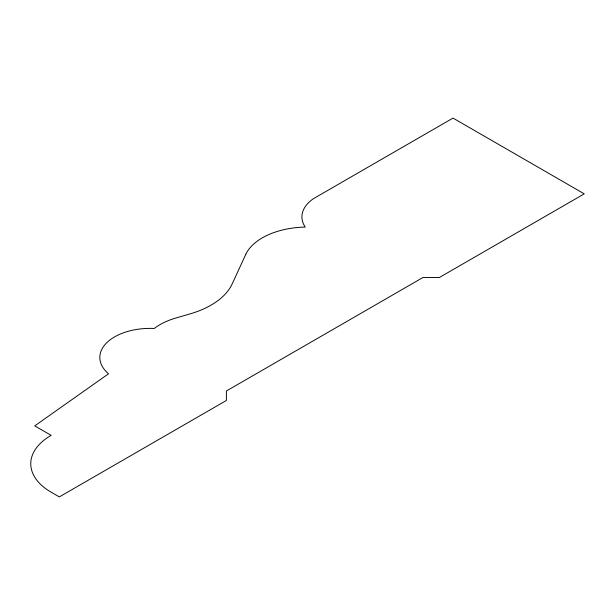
<?xml version="1.0" encoding="UTF-8"?>
<svg xmlns="http://www.w3.org/2000/svg" width="615" height="615" viewBox="0 0 615 615"><rect width="100%" height="100%" fill="white"/><g stroke="black" fill="none" stroke-linecap="round" stroke-linejoin="round"><path stroke-width="0.92" d="M245.754 254.433L232.124 284.03A81.195 46.878 0 0 1 190.212 313.842L175.721 318.063A61.185 35.324 0 0 0 154.234 328.471A50.338 29.059 0 0 0 106.656 342.824A50.338 29.059 0 0 0 108.547 373.797L34.732 425.88L51.137 435.351A69.595 40.183 0 0 0 51.137 492.177L59.332 496.912L226.397 400.457L226.397 390.986L422.959 277.503L439.364 277.503L584.25 193.856L453.024 118.088L313.589 198.591A48.839 28.198 0 0 0 305.232 227.089A63.799 36.831 0 0 0 245.754 254.433"/></g></svg>
